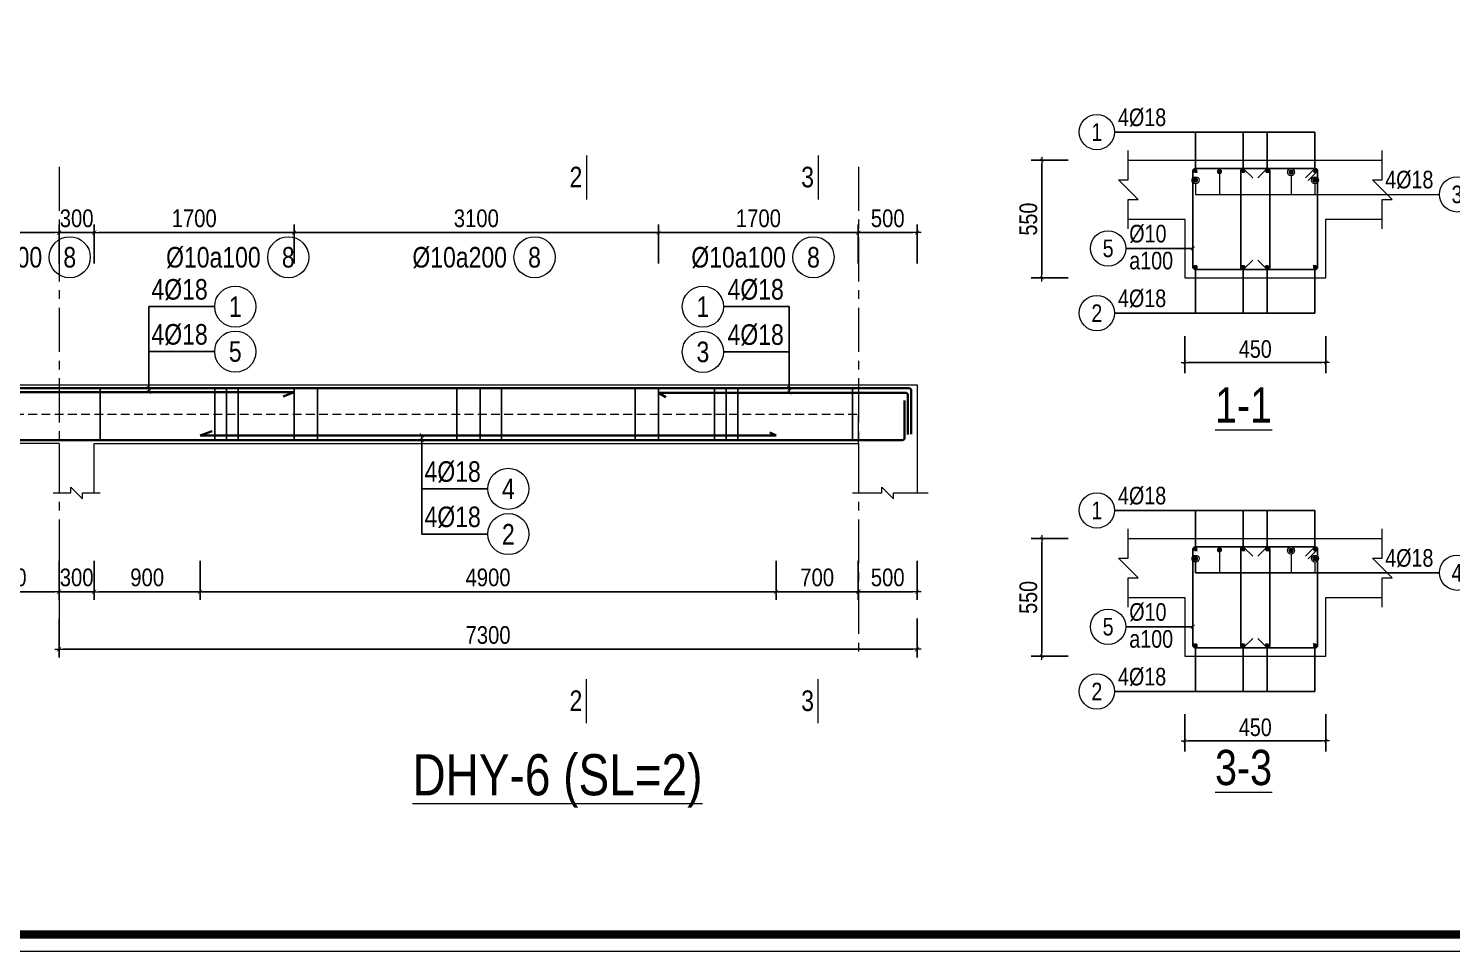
# Model space of a CAD drawing. Header units: millimetres. Extents: x 397144 to 10081729, y 99180 to 1327802.
# Drawn here: x 4971663 to 4983770, y 680550 to 688403 of the extents above; entities that cross this region are included whole.
import ezdxf
from ezdxf.enums import TextEntityAlignment as Align

# ---------------------------------------------------------------- set-up
doc = ezdxf.new("R2010")
doc.units = ezdxf.units.MM
doc.header["$PDSIZE"] = -10
doc.linetypes.add('CENTER', pattern=[2, 1.25, -0.25, 0.25, -0.25])
doc.linetypes.add('HIDDEN', pattern=[0.375, 0.25, -0.125])
doc.layers.get('0').update_dxf_attribs({"linetype": 'CONTINUOUS'})
doc.layers.get('Defpoints').update_dxf_attribs({"color": 12, "linetype": 'CONTINUOUS'})
for name, color, linetype, lineweight in [('kata_dim', 8, 'CONTINUOUS', 13), ('kata_grid', 8, 'CENTER', 13), ('kata_net khuat', 9, 'HIDDEN', 5), ('kata_net manh', 8, 'CONTINUOUS', 5), ('kata_net thay', 4, 'CONTINUOUS', 20), ('kata_text', 7, 'CONTINUOUS', 20), ('kata_thep chu', 1, 'CONTINUOUS', 35), ('kata_thep dai', 220, 'CONTINUOUS', 25)]:
    doc.layers.add(name, color=color, linetype=linetype, lineweight=lineweight)
doc.layers.add('KTH', color=7, linetype='CONTINUOUS', lineweight=5, true_color=0x004d99)
doc.styles.add('kata_text', font='arial.ttf', dxfattribs={"width": 0.8})
doc.styles.add('Star-HelCon', font='VHELVCN_0.TTF')
doc.dimstyles.new('kata_dim_30', dxfattribs={"dimscale": 60, "dimtxt": 2.5, "dimasz": 0.5, "dimexe": 1.5, "dimexo": 2.5, "dimtad": 1, "dimdec": 0, "dimlfac": 0.5, "dimzin": 0, "dimdsep": 46, "dimtxsty": 'kata_text', "dimblk": 'kata_block_ArchTick', "dimcen": 0.09, "dimdle": 1.2, "dimclrd": 8, "dimclre": 8, "dimclrt": 3, "dimadec": 0, "dimazin": 0, "dimtfac": 1, "dimtdec": 0, "dimtix": 1, "dimtofl": 0, "dimtmove": 0, "dimatfit": 3, "dimfxl": 3.75, "dimfxlon": 1, "dimtolj": 1, "dimtzin": 0, "dimarcsym": 0})
doc.dimstyles.new('kata_dim_70', dxfattribs={"dimscale": 70, "dimtxt": 2.15, "dimasz": 0.5, "dimexe": 1, "dimexo": 2, "dimtad": 1, "dimdec": 0, "dimrnd": 5, "dimzin": 0, "dimdsep": 46, "dimtxsty": 'Star-HelCon', "dimblk": 'kata_block_ArchTick', "dimcen": 0.09, "dimdle": 1.2, "dimclrd": 8, "dimclre": 8, "dimclrt": 3, "dimadec": 0, "dimazin": 0, "dimtfac": 1, "dimtdec": 0, "dimtix": 1, "dimtmove": 2, "dimatfit": 3, "dimfxl": 3.75, "dimfxlon": 1, "dimtolj": 1, "dimtzin": 0, "dimarcsym": 0})

# ---------------------------------------------------------------- blocks, each defined once
blk = doc.blocks.new('CHG_XX_Khung ten')
blk.add_lwpolyline([(15, 579), (826, 579), (826, 15), (15, 15)], close=True)
at = {"color": 4, "linetype": 'Continuous', "const_width": 1}
blk.add_lwpolyline([(17, 577), (824, 577), (824, 17), (17, 17)], close=True, dxfattribs=at)
blk = doc.blocks.new('kata_block_TD')
at = {"color": 6, "linetype": 'ByBlock', "lineweight": -2, "style": 'kata_text', "width": 0.8}
blk.add_attdef('SECTDET2', text='', height=5, dxfattribs=at).set_placement((0, 7.97), align=Align.CENTER)
at = {"color": 0, "linetype": 'ByBlock', "lineweight": -2, "style": 'kata_text', "width": 0.8}
blk.add_attdef('SECTDET1', text='', height=5, dxfattribs=at).set_placement((0, 1.47), align=Align.CENTER)
at = {"color": 3, "lineweight": 25, "style": 'kata_text', "width": 0.8}
blk.add_attdef('SSCALE', text='', height=2.5, dxfattribs=at).set_placement((0, -4), align=Align.CENTER)
blk = doc.blocks.new('kata_block_ArchTick')
at = {"color": 8}
blk.add_line((1, 0), (-1, 0), dxfattribs=at)
at = {"color": 8, "const_width": 0.15}
blk.add_lwpolyline([(-0.5, -0.5), (0.5, 0.5)], dxfattribs=at)
blk = doc.blocks.new('*D214')
at = {"layer": 'Defpoints', "color": 0, "transparency": 16777216}
for p in [(4972223, 686666), (4971923, 685371), (4972223, 685371)]:
    blk.add_point(p, dxfattribs=at)
at = {"layer": 'kata_dim', "color": 8, "lineweight": -2, "transparency": 16777216}
for p, q in [((4971923, 686404), (4971923, 686736)), ((4972223, 686404), (4972223, 686736)), ((4971888, 686666), (4971853, 686666)), ((4971923, 686666), (4972223, 686666)), ((4972258, 686666), (4972293, 686666))]:
    blk.add_line(p, q, dxfattribs=at)
at = {"layer": 'kata_dim', "color": 8, "lineweight": -2, "transparency": 16777216, "xscale": 35, "yscale": 35, "zscale": 35}
blk.add_blockref('kata_block_ArchTick', (4971923, 686666), dxfattribs=at)
at = {"layer": 'kata_dim', "color": 8, "lineweight": -2, "transparency": 16777216, "xscale": 35, "yscale": 35, "zscale": 35, "rotation": 180}
blk.add_blockref('kata_block_ArchTick', (4972223, 686666), dxfattribs=at)
at = {"layer": 'kata_dim', "color": 3, "transparency": 16777216, "insert": (4972073, 686787), "char_height": 150.5, "attachment_point": 5, "style": 'Star-HelCon'}
blk.add_mtext('\\A1;300', dxfattribs=at)
blk = doc.blocks.new('*D215')
at = {"layer": 'Defpoints', "color": 0, "transparency": 16777216}
for p in [(4973923, 686666), (4972223, 685371), (4973923, 685371)]:
    blk.add_point(p, dxfattribs=at)
at = {"layer": 'kata_dim', "color": 8, "lineweight": -2, "transparency": 16777216}
for p, q in [((4972223, 686404), (4972223, 686736)), ((4973923, 686404), (4973923, 686736)), ((4972258, 686666), (4973888, 686666))]:
    blk.add_line(p, q, dxfattribs=at)
at = {"layer": 'kata_dim', "color": 8, "lineweight": -2, "transparency": 16777216, "xscale": 35, "yscale": 35, "zscale": 35, "rotation": 180}
blk.add_blockref('kata_block_ArchTick', (4972223, 686666), dxfattribs=at)
at = {"layer": 'kata_dim', "color": 8, "lineweight": -2, "transparency": 16777216, "xscale": 35, "yscale": 35, "zscale": 35}
blk.add_blockref('kata_block_ArchTick', (4973923, 686666), dxfattribs=at)
at = {"layer": 'kata_dim', "color": 3, "transparency": 16777216, "insert": (4973073, 686787), "char_height": 150.5, "attachment_point": 5, "style": 'Star-HelCon'}
blk.add_mtext('\\A1;1700', dxfattribs=at)
blk = doc.blocks.new('*D216')
at = {"layer": 'Defpoints', "color": 0, "transparency": 16777216}
for p in [(4977023, 686666), (4973923, 685371), (4977023, 685371)]:
    blk.add_point(p, dxfattribs=at)
at = {"layer": 'kata_dim', "color": 8, "lineweight": -2, "transparency": 16777216}
for p, q in [((4973923, 686404), (4973923, 686736)), ((4977023, 686404), (4977023, 686736)), ((4973958, 686666), (4976988, 686666))]:
    blk.add_line(p, q, dxfattribs=at)
at = {"layer": 'kata_dim', "color": 8, "lineweight": -2, "transparency": 16777216, "xscale": 35, "yscale": 35, "zscale": 35, "rotation": 180}
blk.add_blockref('kata_block_ArchTick', (4973923, 686666), dxfattribs=at)
at = {"layer": 'kata_dim', "color": 8, "lineweight": -2, "transparency": 16777216, "xscale": 35, "yscale": 35, "zscale": 35}
blk.add_blockref('kata_block_ArchTick', (4977023, 686666), dxfattribs=at)
at = {"layer": 'kata_dim', "color": 3, "transparency": 16777216, "insert": (4975473, 686787), "char_height": 150.5, "attachment_point": 5, "style": 'Star-HelCon'}
blk.add_mtext('\\A1;3100', dxfattribs=at)
blk = doc.blocks.new('*D217')
at = {"layer": 'Defpoints', "color": 0, "transparency": 16777216}
for p in [(4978723, 686666), (4977023, 685371), (4978723, 685371)]:
    blk.add_point(p, dxfattribs=at)
at = {"layer": 'kata_dim', "color": 8, "lineweight": -2, "transparency": 16777216}
for p, q in [((4977023, 686404), (4977023, 686736)), ((4978723, 686404), (4978723, 686736)), ((4977058, 686666), (4978688, 686666))]:
    blk.add_line(p, q, dxfattribs=at)
at = {"layer": 'kata_dim', "color": 8, "lineweight": -2, "transparency": 16777216, "xscale": 35, "yscale": 35, "zscale": 35, "rotation": 180}
blk.add_blockref('kata_block_ArchTick', (4977023, 686666), dxfattribs=at)
at = {"layer": 'kata_dim', "color": 8, "lineweight": -2, "transparency": 16777216, "xscale": 35, "yscale": 35, "zscale": 35}
blk.add_blockref('kata_block_ArchTick', (4978723, 686666), dxfattribs=at)
at = {"layer": 'kata_dim', "color": 3, "transparency": 16777216, "insert": (4977873, 686787), "char_height": 150.5, "attachment_point": 5, "style": 'Star-HelCon'}
blk.add_mtext('\\A1;1700', dxfattribs=at)
blk = doc.blocks.new('*D219')
at = {"layer": 'Defpoints', "color": 0, "transparency": 16777216}
for p in [(4971923, 684451), (4979223, 683874), (4979223, 683121)]:
    blk.add_point(p, dxfattribs=at)
at = {"layer": 'kata_dim', "color": 8, "lineweight": -2, "transparency": 16777216}
for p, q in [((4971923, 683384), (4971923, 683051)), ((4979223, 683384), (4979223, 683051)), ((4971958, 683121), (4979188, 683121))]:
    blk.add_line(p, q, dxfattribs=at)
at = {"layer": 'kata_dim', "color": 8, "lineweight": -2, "transparency": 16777216, "xscale": 35, "yscale": 35, "zscale": 35, "rotation": 180}
blk.add_blockref('kata_block_ArchTick', (4971923, 683121), dxfattribs=at)
at = {"layer": 'kata_dim', "color": 8, "lineweight": -2, "transparency": 16777216, "xscale": 35, "yscale": 35, "zscale": 35}
blk.add_blockref('kata_block_ArchTick', (4979223, 683121), dxfattribs=at)
at = {"layer": 'kata_dim', "color": 3, "transparency": 16777216, "insert": (4975573, 683242), "char_height": 150.5, "attachment_point": 5, "style": 'Star-HelCon'}
blk.add_mtext('\\A1;7300', dxfattribs=at)
blk = doc.blocks.new('*D220')
at = {"layer": 'Defpoints', "color": 0, "transparency": 16777216}
for p in [(4971923, 684871), (4972223, 684871), (4972223, 683611)]:
    blk.add_point(p, dxfattribs=at)
at = {"layer": 'kata_dim', "color": 8, "lineweight": -2, "transparency": 16777216}
for p, q in [((4971923, 683874), (4971923, 683541)), ((4972223, 683874), (4972223, 683541)), ((4971888, 683611), (4971853, 683611)), ((4971923, 683611), (4972223, 683611)), ((4972258, 683611), (4972293, 683611))]:
    blk.add_line(p, q, dxfattribs=at)
at = {"layer": 'kata_dim', "color": 8, "lineweight": -2, "transparency": 16777216, "xscale": 35, "yscale": 35, "zscale": 35}
blk.add_blockref('kata_block_ArchTick', (4971923, 683611), dxfattribs=at)
at = {"layer": 'kata_dim', "color": 8, "lineweight": -2, "transparency": 16777216, "xscale": 35, "yscale": 35, "zscale": 35, "rotation": 180}
blk.add_blockref('kata_block_ArchTick', (4972223, 683611), dxfattribs=at)
at = {"layer": 'kata_dim', "color": 3, "transparency": 16777216, "insert": (4972073, 683732), "char_height": 150.5, "attachment_point": 5, "style": 'Star-HelCon'}
blk.add_mtext('\\A1;300', dxfattribs=at)
blk = doc.blocks.new('*D221')
at = {"layer": 'Defpoints', "color": 0, "transparency": 16777216}
for p in [(4972223, 684871), (4973123, 684871), (4972223, 683611)]:
    blk.add_point(p, dxfattribs=at)
at = {"layer": 'kata_dim', "color": 8, "lineweight": -2, "transparency": 16777216}
for p, q in [((4972223, 683874), (4972223, 683541)), ((4973123, 683874), (4973123, 683541)), ((4973088, 683611), (4972258, 683611))]:
    blk.add_line(p, q, dxfattribs=at)
at = {"layer": 'kata_dim', "color": 8, "lineweight": -2, "transparency": 16777216, "xscale": 35, "yscale": 35, "zscale": 35, "rotation": 180}
blk.add_blockref('kata_block_ArchTick', (4972223, 683611), dxfattribs=at)
at = {"layer": 'kata_dim', "color": 8, "lineweight": -2, "transparency": 16777216, "xscale": 35, "yscale": 35, "zscale": 35}
blk.add_blockref('kata_block_ArchTick', (4973123, 683611), dxfattribs=at)
at = {"layer": 'kata_dim', "color": 3, "transparency": 16777216, "insert": (4972673, 683732), "char_height": 150.5, "attachment_point": 5, "style": 'Star-HelCon'}
blk.add_mtext('\\A1;900', dxfattribs=at)
blk = doc.blocks.new('*D222')
at = {"layer": 'Defpoints', "color": 0, "transparency": 16777216}
for p in [(4973123, 684871), (4978023, 683874), (4978023, 683611)]:
    blk.add_point(p, dxfattribs=at)
at = {"layer": 'kata_dim', "color": 8, "lineweight": -2, "transparency": 16777216}
for p, q in [((4973123, 683874), (4973123, 683541)), ((4978023, 683734), (4978023, 683541)), ((4973158, 683611), (4977988, 683611))]:
    blk.add_line(p, q, dxfattribs=at)
at = {"layer": 'kata_dim', "color": 8, "lineweight": -2, "transparency": 16777216, "xscale": 35, "yscale": 35, "zscale": 35, "rotation": 180}
blk.add_blockref('kata_block_ArchTick', (4973123, 683611), dxfattribs=at)
at = {"layer": 'kata_dim', "color": 8, "lineweight": -2, "transparency": 16777216, "xscale": 35, "yscale": 35, "zscale": 35}
blk.add_blockref('kata_block_ArchTick', (4978023, 683611), dxfattribs=at)
at = {"layer": 'kata_dim', "color": 3, "transparency": 16777216, "insert": (4975573, 683732), "char_height": 150.5, "attachment_point": 5, "style": 'Star-HelCon'}
blk.add_mtext('\\A1;4900', dxfattribs=at)
blk = doc.blocks.new('*D223')
at = {"layer": 'Defpoints', "color": 0, "transparency": 16777216}
for p in [(4978723, 684871), (4979223, 684451), (4979223, 683611)]:
    blk.add_point(p, dxfattribs=at)
at = {"layer": 'kata_dim', "color": 8, "lineweight": -2, "transparency": 16777216}
for p, q in [((4978723, 683874), (4978723, 683541)), ((4979223, 683874), (4979223, 683541)), ((4978758, 683611), (4979188, 683611))]:
    blk.add_line(p, q, dxfattribs=at)
at = {"layer": 'kata_dim', "color": 8, "lineweight": -2, "transparency": 16777216, "xscale": 35, "yscale": 35, "zscale": 35, "rotation": 180}
blk.add_blockref('kata_block_ArchTick', (4978723, 683611), dxfattribs=at)
at = {"layer": 'kata_dim', "color": 8, "lineweight": -2, "transparency": 16777216, "xscale": 35, "yscale": 35, "zscale": 35}
blk.add_blockref('kata_block_ArchTick', (4979223, 683611), dxfattribs=at)
at = {"layer": 'kata_dim', "color": 3, "transparency": 16777216, "insert": (4978973, 683732), "char_height": 150.5, "attachment_point": 5, "style": 'Star-HelCon'}
blk.add_mtext('\\A1;500', dxfattribs=at)
blk = doc.blocks.new('*U11')
blk.add_circle((2.5, 0), 2.5)
at = {"layer": 'kata_text', "color": 3, "style": 'kata_text', "width": 0.8}
blk.add_attdef('DK2', text='', height=2.5, dxfattribs=at).set_placement((-0.85, 0.85), align=Align.RIGHT)
at = {"layer": 'kata_text', "color": 7, "style": 'kata_text', "width": 0.8}
blk.add_attdef('SH3', text='', height=2.5, dxfattribs=at).set_placement((2.5, 0), align=Align.MIDDLE)
blk = doc.blocks.new('*U14')
blk.add_circle((2.5, 0), 2.5)
at = {"layer": 'kata_text', "color": 3, "style": 'kata_text', "width": 0.8}
blk.add_attdef('DKKC2', text='', height=2.5, dxfattribs=at).set_placement((-0.85, -1.25), align=Align.RIGHT)
at = {"layer": 'kata_text', "color": 7, "style": 'kata_text', "width": 0.8}
blk.add_attdef('SH3', text='', height=2.5, dxfattribs=at).set_placement((2.5, 0), align=Align.MIDDLE)
blk = doc.blocks.new('kata_block_SECBAL')
at = {"color": 0, "linetype": 'ByBlock', "lineweight": -2}
blk.add_line((0, 4.36), (0, -1), dxfattribs=at)
at = {"color": 0, "linetype": 'ByBlock', "lineweight": -2, "style": 'kata_text', "width": 0.8}
blk.add_attdef('DETAIL', text='', height=2.5, dxfattribs=at).set_placement((-0.5, 1.75), align=Align.MIDDLE_RIGHT)
blk = doc.blocks.new('*U15')
at = {"color": 0, "linetype": 'ByBlock', "lineweight": -2}
blk.add_line((0, -1), (0, 4.36), dxfattribs=at)
at = {"color": 0, "linetype": 'ByBlock', "lineweight": -2, "style": 'kata_text', "width": 0.8}
blk.add_attdef('DETAIL', text='', height=2.5, dxfattribs=at).set_placement((-0.5, 1.75), align=Align.MIDDLE_RIGHT)
blk = doc.blocks.new('*U12')
blk.add_circle((-2.5, 0), 2.5)
at = {"layer": 'kata_text', "color": 3, "style": 'kata_text', "width": 0.8}
blk.add_attdef('DK1', (0.5, 0.85), '', height=2.5, dxfattribs=at)
at = {"layer": 'kata_text', "color": 7, "style": 'kata_text', "width": 0.8}
blk.add_attdef('SH2', text='', height=2.5, dxfattribs=at).set_placement((-2.5, 0), align=Align.MIDDLE)
blk = doc.blocks.new('*D224')
at = {"layer": 'Defpoints', "color": 0, "transparency": 16777216}
for p in [(4978023, 684871), (4978723, 684871), (4978023, 683611)]:
    blk.add_point(p, dxfattribs=at)
at = {"layer": 'kata_dim', "color": 8, "lineweight": -2, "transparency": 16777216}
for p, q in [((4978023, 683874), (4978023, 683541)), ((4978723, 683874), (4978723, 683541)), ((4978688, 683611), (4978058, 683611))]:
    blk.add_line(p, q, dxfattribs=at)
at = {"layer": 'kata_dim', "color": 8, "lineweight": -2, "transparency": 16777216, "xscale": 35, "yscale": 35, "zscale": 35, "rotation": 180}
blk.add_blockref('kata_block_ArchTick', (4978023, 683611), dxfattribs=at)
at = {"layer": 'kata_dim', "color": 8, "lineweight": -2, "transparency": 16777216, "xscale": 35, "yscale": 35, "zscale": 35}
blk.add_blockref('kata_block_ArchTick', (4978723, 683611), dxfattribs=at)
at = {"layer": 'kata_dim', "color": 3, "transparency": 16777216, "insert": (4978373, 683732), "char_height": 150.5, "attachment_point": 5, "style": 'Star-HelCon'}
blk.add_mtext('\\A1;700', dxfattribs=at)
blk = doc.blocks.new('*D225')
at = {"layer": 'Defpoints', "color": 0, "transparency": 16777216}
for p in [(4979223, 686666), (4978723, 686404), (4979223, 685791)]:
    blk.add_point(p, dxfattribs=at)
at = {"layer": 'KTH', "color": 8, "lineweight": -2, "transparency": 16777216}
for p, q in [((4978723, 686544), (4978723, 686736)), ((4979223, 686404), (4979223, 686736)), ((4978758, 686666), (4979188, 686666))]:
    blk.add_line(p, q, dxfattribs=at)
at = {"layer": 'KTH', "color": 8, "lineweight": -2, "transparency": 16777216, "xscale": 35, "yscale": 35, "zscale": 35, "rotation": 180}
blk.add_blockref('kata_block_ArchTick', (4978723, 686666), dxfattribs=at)
at = {"layer": 'KTH', "color": 8, "lineweight": -2, "transparency": 16777216, "xscale": 35, "yscale": 35, "zscale": 35}
blk.add_blockref('kata_block_ArchTick', (4979223, 686666), dxfattribs=at)
at = {"layer": 'KTH', "color": 3, "transparency": 16777216, "insert": (4978973, 686787), "char_height": 150.5, "attachment_point": 5, "style": 'Star-HelCon'}
blk.add_mtext('\\A1;500', dxfattribs=at)
blk = doc.blocks.new('*D226')
at = {"layer": 'Defpoints', "color": 0, "ltscale": 0.8, "transparency": 16777216}
for p in [(4970986, 686666), (4971923, 685371), (4970986, 685121)]:
    blk.add_point(p, dxfattribs=at)
at = {"layer": 'kata_net thay', "color": 8, "lineweight": -2, "ltscale": 0.8, "transparency": 16777216}
for p, q in [((4970986, 686404), (4970986, 686736)), ((4971923, 686404), (4971923, 686736)), ((4971888, 686666), (4971021, 686666))]:
    blk.add_line(p, q, dxfattribs=at)
at = {"layer": 'kata_net thay', "color": 8, "lineweight": -2, "ltscale": 0.8, "transparency": 16777216, "xscale": 35, "yscale": 35, "zscale": 35, "rotation": 180}
blk.add_blockref('kata_block_ArchTick', (4970986, 686666), dxfattribs=at)
at = {"layer": 'kata_net thay', "color": 8, "lineweight": -2, "ltscale": 0.8, "transparency": 16777216, "xscale": 35, "yscale": 35, "zscale": 35}
blk.add_blockref('kata_block_ArchTick', (4971923, 686666), dxfattribs=at)
at = {"layer": 'kata_net thay', "color": 3, "ltscale": 0.8, "transparency": 16777216, "insert": (4971455, 686785), "char_height": 150.5, "attachment_point": 5, "style": 'Star-HelCon'}
blk.add_mtext('\\A1;-', dxfattribs=at)
blk = doc.blocks.new('*D228')
at = {"layer": 'Defpoints', "color": 0, "ltscale": 0.8, "transparency": 16777216}
for p in [(4970986, 684871), (4971923, 684871), (4970986, 683611)]:
    blk.add_point(p, dxfattribs=at)
at = {"layer": 'kata_net thay', "color": 8, "lineweight": -2, "ltscale": 0.8, "transparency": 16777216}
for p, q in [((4970986, 683874), (4970986, 683541)), ((4971923, 683874), (4971923, 683541)), ((4971888, 683611), (4971021, 683611))]:
    blk.add_line(p, q, dxfattribs=at)
at = {"layer": 'kata_net thay', "color": 8, "lineweight": -2, "ltscale": 0.8, "transparency": 16777216, "xscale": 35, "yscale": 35, "zscale": 35, "rotation": 180}
blk.add_blockref('kata_block_ArchTick', (4970986, 683611), dxfattribs=at)
at = {"layer": 'kata_net thay', "color": 8, "lineweight": -2, "ltscale": 0.8, "transparency": 16777216, "xscale": 35, "yscale": 35, "zscale": 35}
blk.add_blockref('kata_block_ArchTick', (4971923, 683611), dxfattribs=at)
at = {"layer": 'kata_net thay', "color": 3, "ltscale": 0.8, "transparency": 16777216, "insert": (4971455, 683732), "char_height": 150.5, "attachment_point": 5, "style": 'Star-HelCon'}
blk.add_mtext('\\A1;1440', dxfattribs=at)
blk = doc.blocks.new('*D230')
at = {"layer": 'Defpoints', "color": 0, "transparency": 16777216}
for p in [(4981500, 686281), (4982700, 686281), (4982700, 685561)]:
    blk.add_point(p, dxfattribs=at)
at = {"layer": 'kata_dim', "color": 8, "lineweight": -2, "transparency": 16777216}
for p, q in [((4981500, 685786), (4981500, 685471)), ((4982700, 685786), (4982700, 685471)), ((4981530, 685561), (4982670, 685561))]:
    blk.add_line(p, q, dxfattribs=at)
at = {"layer": 'kata_dim', "color": 8, "lineweight": -2, "transparency": 16777216, "xscale": 30, "yscale": 30, "zscale": 30, "rotation": 180}
blk.add_blockref('kata_block_ArchTick', (4981500, 685561), dxfattribs=at)
at = {"layer": 'kata_dim', "color": 8, "lineweight": -2, "transparency": 16777216, "xscale": 30, "yscale": 30, "zscale": 30}
blk.add_blockref('kata_block_ArchTick', (4982700, 685561), dxfattribs=at)
at = {"layer": 'kata_dim', "color": 3, "transparency": 16777216, "insert": (4982100, 685675), "char_height": 150, "attachment_point": 5, "style": 'kata_text'}
blk.add_mtext('\\A1;450', dxfattribs=at)
blk = doc.blocks.new('*D231')
at = {"layer": 'Defpoints', "color": 0, "transparency": 16777216}
for p in [(4980284, 687281), (4981500, 687281), (4981500, 686281)]:
    blk.add_point(p, dxfattribs=at)
at = {"layer": 'kata_dim', "color": 8, "lineweight": -2, "transparency": 16777216}
for p, q in [((4980509, 687281), (4980194, 687281)), ((4980284, 686311), (4980284, 687251)), ((4980509, 686281), (4980194, 686281))]:
    blk.add_line(p, q, dxfattribs=at)
at = {"layer": 'kata_dim', "color": 8, "lineweight": -2, "transparency": 16777216, "xscale": 30, "yscale": 30, "zscale": 30}
for p, rotation in [((4980284, 687281), 90), ((4980284, 686281), 270)]:
    blk.add_blockref('kata_block_ArchTick', p, dxfattribs=dict(at, rotation=rotation))
at = {"layer": 'kata_dim', "color": 3, "transparency": 16777216, "insert": (4980170, 686781), "char_height": 150, "attachment_point": 5, "rotation": 90, "style": 'kata_text'}
blk.add_mtext('\\A1;550', dxfattribs=at)
blk = doc.blocks.new('kata_block_THEP')
at = {"layer": 'kata_thep chu', "color": 0}
for p, q in [((-0.5, 0), (0.5, 0)), ((-0.35, 0.35), (0.35, -0.35)), ((0.35, 0.35), (-0.35, -0.35)), ((0, 0.5), (0, -0.5))]:
    blk.add_line(p, q, dxfattribs=at)
at = {"layer": 'kata_thep chu', "color": 0, "const_width": 0.0833}
blk.add_lwpolyline([(-0.5, 0, 1), (0.5, 0, 1), (-0.5, 0, 1)], format="xyb", dxfattribs=at)
blk = doc.blocks.new('*U13')
blk.add_circle((-2.5, 0), 2.5)
at = {"layer": 'kata_text', "color": 3, "style": 'kata_text', "width": 0.8}
for tag, p in [('DK1', (0.5, 0.85)), ('KC1', (0.5, -2.97))]:
    blk.add_attdef(tag, p, '', height=2.5, dxfattribs=at)
at = {"layer": 'kata_text', "color": 7, "style": 'kata_text', "width": 0.8}
blk.add_attdef('SH2', text='', height=2.5, dxfattribs=at).set_placement((-2.5, 0), align=Align.MIDDLE)
blk = doc.blocks.new('*D232')
at = {"layer": 'Defpoints', "color": 0, "transparency": 16777216}
for p in [(4981500, 683063), (4982700, 683063), (4982700, 682343)]:
    blk.add_point(p, dxfattribs=at)
at = {"layer": 'kata_dim', "color": 8, "lineweight": -2, "transparency": 16777216}
for p, q in [((4981500, 682568), (4981500, 682253)), ((4982700, 682568), (4982700, 682253)), ((4981530, 682343), (4982670, 682343))]:
    blk.add_line(p, q, dxfattribs=at)
at = {"layer": 'kata_dim', "color": 8, "lineweight": -2, "transparency": 16777216, "xscale": 30, "yscale": 30, "zscale": 30, "rotation": 180}
blk.add_blockref('kata_block_ArchTick', (4981500, 682343), dxfattribs=at)
at = {"layer": 'kata_dim', "color": 8, "lineweight": -2, "transparency": 16777216, "xscale": 30, "yscale": 30, "zscale": 30}
blk.add_blockref('kata_block_ArchTick', (4982700, 682343), dxfattribs=at)
at = {"layer": 'kata_dim', "color": 3, "transparency": 16777216, "insert": (4982100, 682457), "char_height": 150, "attachment_point": 5, "style": 'kata_text'}
blk.add_mtext('\\A1;450', dxfattribs=at)
blk = doc.blocks.new('*D233')
at = {"layer": 'Defpoints', "color": 0, "transparency": 16777216}
for p in [(4980284, 684063), (4981500, 684063), (4981500, 683063)]:
    blk.add_point(p, dxfattribs=at)
at = {"layer": 'kata_dim', "color": 8, "lineweight": -2, "transparency": 16777216}
for p, q in [((4980509, 684063), (4980194, 684063)), ((4980284, 683093), (4980284, 684033)), ((4980509, 683063), (4980194, 683063))]:
    blk.add_line(p, q, dxfattribs=at)
at = {"layer": 'kata_dim', "color": 8, "lineweight": -2, "transparency": 16777216, "xscale": 30, "yscale": 30, "zscale": 30}
for p, rotation in [((4980284, 684063), 90), ((4980284, 683063), 270)]:
    blk.add_blockref('kata_block_ArchTick', p, dxfattribs=dict(at, rotation=rotation))
at = {"layer": 'kata_dim', "color": 3, "transparency": 16777216, "insert": (4980170, 683563), "char_height": 150, "attachment_point": 5, "rotation": 90, "style": 'kata_text'}
blk.add_mtext('\\A1;550', dxfattribs=at)

msp = doc.modelspace()

# ---------------------------------------------------------------- block references
at = {"layer": 'kata_net thay', "xscale": 72.589395827735, "yscale": 72.589395827735, "zscale": 72.589395827735}
msp.add_blockref('CHG_XX_Khung ten', (4967529.05019, 679461.165), dxfattribs=at)

# ---------------------------------------------------------------- next in the draw order: linework, layer by layer
at = {"layer": 'kata_dim', "ltscale": 0.8}
msp.add_line((4981591.95197, 686991.3685), (4983666.33473, 686991.3685), dxfattribs=at)
at = {"layer": 'kata_dim'}
for points in [[(4981019.95197, 686698.03517), (4981019.95197, 686948.03517), (4981103.2853, 686948.03517), (4980936.61864, 687114.70184), (4981019.95197, 687114.70184), (4981019.95197, 687364.70184)], [(4983179.95197, 686698.03517), (4983179.95197, 686948.03517), (4983263.2853, 686948.03517), (4983096.61864, 687114.70184), (4983179.95197, 687114.70184), (4983179.95197, 687364.70184)], [(4971873.14368, 684451.41417), (4972023.14368, 684451.41417), (4972023.14368, 684501.41417), (4972123.14368, 684401.41417), (4972123.14368, 684451.41417), (4972273.14368, 684451.41417)], [(4978673.14368, 684451.41417), (4978923.14368, 684451.41417), (4978923.14368, 684501.41417), (4979023.14368, 684401.41417), (4979023.14368, 684451.41417), (4979318.05431, 684451.41417)], [(4981019.95197, 683479.51662), (4981019.95197, 683729.51662), (4981103.2853, 683729.51662), (4980936.61864, 683896.18328), (4981019.95197, 683896.18328), (4981019.95197, 684146.18328)], [(4983179.95197, 683479.51662), (4983179.95197, 683729.51662), (4983263.2853, 683729.51662), (4983096.61864, 683896.18328), (4983179.95197, 683896.18328), (4983179.95197, 684146.18328)]]:
    msp.add_lwpolyline(points, dxfattribs=at)
at = {"layer": 'kata_grid', "ltscale": 300}
for p, q in [((4971923.14368, 687226.41417), (4971923.14368, 683051.41417)), ((4978723.14368, 687226.41417), (4978723.14368, 683051.41417))]:
    msp.add_line(p, q, dxfattribs=at)
at = {"layer": 'kata_net khuat', "ltscale": 300}
msp.add_line((4971923.14368, 685371.41417), (4972223.14368, 685371.41417), dxfattribs=at)
msp.add_lwpolyline([(4970736.20543, 685121.41417), (4970736.20543, 684871.41417), (4970986.20543, 684871.41417), (4970986.20543, 685121.41417), (4978723.14368, 685121.41417)], dxfattribs=at)
at = {"layer": 'kata_net manh'}
for p, q in [((4981794.95197, 687184.75186), (4981794.95197, 686991.3685)), ((4981591.95197, 687081.3685), (4981591.95197, 686991.3685)), ((4982403.95197, 687150.14236), (4982403.95197, 686991.3685)), ((4982607.95197, 687081.3685), (4982607.95197, 686991.3685)), ((4981794.95197, 683966.2333), (4981794.95197, 683772.84995)), ((4982403.95197, 683931.6238), (4982403.95197, 683772.84995)), ((4981591.95197, 683862.84995), (4981591.95197, 683772.84995)), ((4982607.95197, 683862.84995), (4982607.95197, 683772.84995))]:
    msp.add_line(p, q, dxfattribs=at)
for centre in [(4982403.95197, 687180.14236), (4981591.95197, 687111.3685), (4982607.95197, 687111.3685), (4981591.95197, 683892.84995), (4982403.95197, 683961.6238), (4982607.95197, 683892.84995)]:
    msp.add_circle(centre, 30, dxfattribs=at)
at = {"layer": 'kata_net thay'}
for p, q in [((4981019.95197, 687281.3685), (4983179.95197, 687281.3685)), ((4971923.14368, 685371.41417), (4979223.14368, 685371.41417)), ((4979223.14368, 685371.41417), (4979223.14368, 684451.41417)), ((4981019.95197, 684062.84995), (4983179.95197, 684062.84995))]:
    msp.add_line(p, q, dxfattribs=at)
for points in [[(4981019.95197, 686781.3685), (4981499.95197, 686781.3685), (4981499.95197, 686281.3685), (4982699.95197, 686281.3685), (4982699.95197, 686781.3685), (4983179.95197, 686781.3685)], [(4971923.14368, 684871.41417), (4970736.20543, 684871.41417), (4970736.20543, 685371.41417), (4971923.14368, 685371.41417)], [(4971923.14368, 684871.41417), (4971923.14368, 684871.41417), (4971923.14368, 684451.41417)], [(4972223.14368, 684451.41417), (4972223.14368, 684871.41417), (4978723.14368, 684871.41417), (4978723.14368, 684451.41417)], [(4981019.95197, 683562.84995), (4981499.95197, 683562.84995), (4981499.95197, 683062.84995), (4982699.95197, 683062.84995), (4982699.95197, 683562.84995), (4983179.95197, 683562.84995)]]:
    msp.add_lwpolyline(points, dxfattribs=at)
at = {"layer": 'kata_thep chu'}
for p, q in [((4970806.20543, 685342.41417), (4979153.14368, 685342.41417)), ((4970834.43381, 685310.14126), (4973923.14368, 685310.14126)), ((4973830.37508, 685272.47019), (4973923.14368, 685310.14126)), ((4977023.14368, 685303.41417), (4979124.9153, 685303.41417)), ((4977084.54165, 685265.74311), (4977023.14368, 685303.41417)), ((4979145.09362, 684949.53086), (4979144.9153, 685283.42485)), ((4979173.14368, 684952.1956), (4979173.14368, 685322.41417)), ((4973224.62313, 684977.57332), (4973123.14368, 684941.41417)), ((4973123.14368, 684941.41417), (4978023.14368, 684941.41417)), ((4978023.14368, 684941.41417), (4977970.69097, 684966.7393))]:
    msp.add_line(p, q, dxfattribs=at)
msp.add_lwpolyline([(4970840.71285, 685116.22238), (4970840.71285, 684920.41417, 0.4142135624), (4970860.71285, 684900.41417), (4979096.81169, 684900.41417, 0.4142135624), (4979116.81169, 684920.41417), (4979116.81169, 685237.85204)], format="xyb", dxfattribs=at)
for centre in [(4979124.9153, 685283.41417), (4979153.14368, 685322.41417)]:
    msp.add_arc(centre, 20, 0.000000027, 90, dxfattribs=at)
at = {"layer": 'kata_thep dai', "ltscale": 52.5}
for p, q in [((4972273.14368, 685346.41417), (4972273.14368, 684896.41417)), ((4973248.14368, 685346.41417), (4973248.14368, 684896.41417)), ((4973348.14368, 685346.41417), (4973348.14368, 684896.41417)), ((4973448.14368, 685346.41417), (4973448.14368, 684896.41417)), ((4973923.14368, 685346.41417), (4973923.14368, 684896.41417)), ((4974123.14368, 685346.41417), (4974123.14368, 684896.41417)), ((4975306.32112, 685346.41417), (4975306.32112, 684896.41417)), ((4975506.32112, 685346.41417), (4975506.32112, 684896.41417)), ((4975686.80051, 685346.41417), (4975686.80051, 684896.41417)), ((4976823.14368, 685346.41417), (4976823.14368, 684896.41417)), ((4977023.14368, 685346.41417), (4977023.14368, 684896.41417)), ((4977498.14368, 685346.41417), (4977498.14368, 684896.41417)), ((4977598.14368, 685346.41417), (4977598.14368, 684896.41417)), ((4977698.14368, 685346.41417), (4977698.14368, 684896.41417)), ((4978673.14368, 685346.41417), (4978673.14368, 684896.41417))]:
    msp.add_line(p, q, dxfattribs=at)
at = {"layer": 'kata_thep dai'}
for points in [[(4982527.95197, 687131.3685), (4982607.95197, 687211.3685, -0.414213562), (4982629.95197, 687189.3685), (4982629.95197, 686373.3685, -0.414213562), (4982607.95197, 686351.3685), (4981591.95197, 686351.3685, -0.414213562), (4981569.95197, 686373.3685), (4981569.95197, 687189.3685, -0.414213562), (4981591.95197, 687211.3685), (4982607.95197, 687211.3685, -0.414213562), (4982629.95197, 687189.3685), (4982549.95197, 687109.3685)], [(4982077.95197, 686431.3685), (4981997.95197, 686351.3685), (4981997.95197, 686351.3685, -0.414213562), (4981975.95197, 686373.3685), (4981975.95197, 687189.3685, -0.414213562), (4981997.95197, 687211.3685), (4981997.95197, 687211.3685), (4982077.95197, 687131.3685)], [(4982121.95197, 686431.3685), (4982201.95197, 686351.3685), (4982201.95197, 686351.3685, 0.414213562), (4982223.95197, 686373.3685), (4982223.95197, 687189.3685, 0.414213562), (4982201.95197, 687211.3685), (4982201.95197, 687211.3685), (4982121.95197, 687131.3685)], [(4982527.95197, 683912.84995), (4982607.95197, 683992.84995, -0.414213562), (4982629.95197, 683970.84995), (4982629.95197, 683154.84995, -0.414213562), (4982607.95197, 683132.84995), (4981591.95197, 683132.84995, -0.414213562), (4981569.95197, 683154.84995), (4981569.95197, 683970.84995, -0.414213562), (4981591.95197, 683992.84995), (4982607.95197, 683992.84995, -0.414213562), (4982629.95197, 683970.84995), (4982549.95197, 683890.84995)], [(4982077.95197, 683212.84995), (4981997.95197, 683132.84995), (4981997.95197, 683132.84995, -0.414213562), (4981975.95197, 683154.84995), (4981975.95197, 683970.84995, -0.414213562), (4981997.95197, 683992.84995), (4981997.95197, 683992.84995), (4982077.95197, 683912.84995)], [(4982121.95197, 683212.84995), (4982201.95197, 683132.84995), (4982201.95197, 683132.84995, 0.414213562), (4982223.95197, 683154.84995), (4982223.95197, 683970.84995, 0.414213562), (4982201.95197, 683992.84995), (4982201.95197, 683992.84995), (4982121.95197, 683912.84995)]]:
    msp.add_lwpolyline(points, format="xyb", dxfattribs=at)
at = {"layer": 'KTH'}
msp.add_line((4978723.14368, 684871.41417), (4978723.14368, 685121.41417), dxfattribs=at)

# ---------------------------------------------------------------- next in the draw order: block references
at = {"layer": 'kata_dim', "color": 2, "xscale": 70, "yscale": 70, "zscale": 70}
for name, p, values in [('kata_block_SECBAL', (4976409.86251, 687016.41417), {'DETAIL': '2'}), ('kata_block_SECBAL', (4978380.82013, 687016.41417), {'DETAIL': '3'}), ('*U15', (4976409.86251, 682561.41417), {'DETAIL': '2'}), ('*U15', (4978380.82013, 682561.41417), {'DETAIL': '3'})]:
    msp.add_blockref(name, p, dxfattribs=at).add_auto_attribs(values)
at = {"layer": 'kata_net manh'}
for name, p, xscale, yscale, zscale, values in [('*U12', (4980901.95197, 687521.3685), 60, 60, 60, {'SH2': '1', 'DK1': '4%%C18'}), ('*U11', (4983666.33473, 686991.3685), 60, 60, 60, {'SH3': '3', 'DK2': '4%%C18'}), ('*U13', (4980997.95197, 686531.3685), 60, 60, 60, {'SH2': '5', 'DK1': '%%C10', 'KC1': 'a100'}), ('*U14', (4971839.27662, 686456.41417), 70, 70, 70, {'SH3': '8', 'DKKC2': '%%C10a100'}), ('*U14', (4973698.14368, 686456.41417), 70, 70, 70, {'SH3': '8', 'DKKC2': '%%C10a100'}), ('*U14', (4975793.33475, 686456.41417), 70, 70, 70, {'SH3': '8', 'DKKC2': '%%C10a200'}), ('*U14', (4978166.39235, 686456.41417), 70, 70, 70, {'SH3': '8', 'DKKC2': '%%C10a100'}), ('*U11', (4973247.55043, 686036.41417), 70, 70, 70, {'SH3': '1', 'DK2': '4%%c18'}), ('*U12', (4977575.64368, 686036.41417), 70, 70, 70, {'SH2': '1', 'DK1': '4%%c18'}), ('*U12', (4980901.95197, 685981.3685), 60, 60, 60, {'SH2': '2', 'DK1': '4%%C18'}), ('*U11', (4973247.55043, 685653.66487), 70, 70, 70, {'SH3': '5', 'DK2': '4%%c18'}), ('*U12', (4977575.64368, 685651.41417), 70, 70, 70, {'SH2': '3', 'DK1': '4%%c18'}), ('*U11', (4975570.54642, 684486.41417), 70, 70, 70, {'SH3': '4', 'DK2': '4%%c18'}), ('*U12', (4980901.95197, 684302.84995), 60, 60, 60, {'SH2': '1', 'DK1': '4%%C18'}), ('*U11', (4975570.54642, 684101.41417), 70, 70, 70, {'SH3': '2', 'DK2': '4%%c18'}), ('*U11', (4983666.33473, 683772.84995), 60, 60, 60, {'SH3': '4', 'DK2': '4%%C18'}), ('*U13', (4980997.95197, 683312.84995), 60, 60, 60, {'SH2': '5', 'DK1': '%%C10', 'KC1': 'a100'}), ('*U12', (4980901.95197, 682762.84995), 60, 60, 60, {'SH2': '2', 'DK1': '4%%C18'})]:
    msp.add_blockref(name, p, dxfattribs=dict(at, xscale=xscale, yscale=yscale, zscale=zscale)).add_auto_attribs(values)
at = {"layer": 'kata_text'}
ref = msp.add_blockref('kata_block_TD', (4981999.95197, 684961.3685), dxfattribs=dict(at, xscale=60, yscale=60, zscale=60))
ref.add_attrib('SECTDET1', '%%u1-1', dxfattribs={"layer": '0', "color": 0, "linetype": 'ByBlock', "lineweight": -2, "height": 300, "style": 'kata_text', "width": 0.8}).set_placement((4981999.95197, 685049.60748), align=Align.CENTER)
ref = msp.add_blockref('kata_block_TD', (4976163.38341, 681776.05774), dxfattribs=dict(at, xscale=70, yscale=70, zscale=70))
ref.add_attrib('SECTDET1', '%%UDHY-6 (SL=2)', dxfattribs={"layer": '0', "color": 0, "linetype": 'ByBlock', "lineweight": -2, "height": 350, "style": 'kata_text', "width": 0.8}).set_placement((4976163.38341, 681879.0032), align=Align.CENTER)
ref = msp.add_blockref('kata_block_TD', (4981999.95197, 681877.67105), dxfattribs=dict(at, xscale=60, yscale=60, zscale=60))
ref.add_attrib('SECTDET1', '%%u3-3', dxfattribs={"layer": '0', "color": 0, "linetype": 'ByBlock', "lineweight": -2, "height": 300, "style": 'kata_text', "width": 0.8}).set_placement((4981999.95197, 681965.91002), align=Align.CENTER)
at = {"layer": 'kata_thep chu'}
for p, xscale, yscale, zscale in [((4981591.95197, 687189.3685), 28, 28, 28), ((4981794.95197, 687184.75186), 40, 40, 40), ((4981997.95197, 687189.3685), 28, 28, 28), ((4982200.95197, 687189.3685), 28, 28, 28), ((4982403.95197, 687180.14236), 40, 40, 40), ((4982607.95197, 687189.3685), 28, 28, 28), ((4981591.95197, 687111.3685), 40, 40, 40), ((4982607.95197, 687111.3685), 40, 40, 40), ((4981591.95197, 686373.3685), 32, 32, 32), ((4981997.95197, 686373.3685), 32, 32, 32), ((4982200.95197, 686373.3685), 32, 32, 32), ((4982607.95197, 686373.3685), 32, 32, 32), ((4981591.95197, 683892.84995), 40, 40, 40), ((4981591.95197, 683970.84995), 28, 28, 28), ((4981794.95197, 683966.2333), 40, 40, 40), ((4981997.95197, 683970.84995), 28, 28, 28), ((4982200.95197, 683970.84995), 28, 28, 28), ((4982403.95197, 683961.6238), 40, 40, 40), ((4982607.95197, 683892.84995), 40, 40, 40), ((4982607.95197, 683970.84995), 28, 28, 28), ((4981591.95197, 683154.84995), 32, 32, 32), ((4981997.95197, 683154.84995), 32, 32, 32), ((4982200.95197, 683154.84995), 32, 32, 32), ((4982607.95197, 683154.84995), 32, 32, 32)]:
    msp.add_blockref('kata_block_THEP', p, dxfattribs=dict(at, xscale=xscale, yscale=yscale, zscale=zscale))

# ---------------------------------------------------------------- next in the draw order: dimensions: what is measured, and where the dimension line sits
at = {"layer": 'kata_dim'}
for base, p1, p2, picture, middle in [((4980283.95197, 687281.3685), (4981499.95197, 686281.3685), (4981499.95197, 687281.3685), '*D231', (4980169.86602, 686781.3685)), ((4980283.95197, 684062.84995), (4981499.95197, 683062.84995), (4981499.95197, 684062.84995), '*D233', (4980169.86602, 683562.84995))]:
    dim = msp.add_linear_dim(base=base, p1=p1, p2=p2, angle=270, text='550', dimstyle='kata_dim_30', dxfattribs=at)
    dim.commit()
    dim.dimension.update_dxf_attribs({"geometry": picture, "text_midpoint": middle})
for base, p1, p2, picture, middle in [((4972223.14368, 686666.41417), (4971923.14368, 685371.41417), (4972223.14368, 685371.41417), '*D214', (4972073.14368, 686787.01951)), ((4973923.14368, 686666.41417), (4972223.14368, 685371.41417), (4973923.14368, 685371.41417), '*D215', (4973073.14368, 686787.01951)), ((4977023.14368, 686666.41417), (4973923.14368, 685371.41417), (4977023.14368, 685371.41417), '*D216', (4975473.14368, 686787.01951)), ((4978723.14368, 686666.41417), (4977023.14368, 685371.41417), (4978723.14368, 685371.41417), '*D217', (4977873.14368, 686787.01951)), ((4972223.14368, 683611.41417), (4971923.14368, 684871.41417), (4972223.14368, 684871.41417), '*D220', (4972073.14368, 683732.01951)), ((4972223.14368, 683611.41417), (4973123.14368, 684871.41417), (4972223.14368, 684871.41417), '*D221', (4972673.14368, 683732.01951)), ((4978023.14368, 683611.41417), (4973123.14368, 684871.41417), (4978023.14368, 683873.91417), '*D222', (4975573.14368, 683732.01951)), ((4978023.14368, 683611.41417), (4978723.14368, 684871.41417), (4978023.14368, 684871.41417), '*D224', (4978373.14368, 683732.01951)), ((4979223.14368, 683611.41417), (4978723.14368, 684871.41417), (4979223.14368, 684451.41417), '*D223', (4978973.14368, 683732.01951)), ((4979223.14368, 683121.41417), (4971923.14368, 684451.41417), (4979223.14368, 683873.91417), '*D219', (4975573.14368, 683242.01951))]:
    dim = msp.add_linear_dim(base=base, p1=p1, p2=p2, dimstyle='kata_dim_70', dxfattribs=at)
    dim.commit()
    dim.dimension.update_dxf_attribs({"geometry": picture, "text_midpoint": middle})
for base, p1, p2, picture, middle in [((4982699.95197, 685561.3685), (4981499.95197, 686281.3685), (4982699.95197, 686281.3685), '*D230', (4982099.95197, 685675.45445)), ((4982699.95197, 682342.84995), (4981499.95197, 683062.84995), (4982699.95197, 683062.84995), '*D232', (4982099.95197, 682456.9359))]:
    dim = msp.add_linear_dim(base=base, p1=p1, p2=p2, text='450', dimstyle='kata_dim_30', dxfattribs=at)
    dim.commit()
    dim.dimension.update_dxf_attribs({"geometry": picture, "text_midpoint": middle})
at = {"layer": 'kata_net thay', "ltscale": 0.8}
for base, p1, p2, text, picture, middle in [((4970986.20543, 686666.41417), (4971923.14368, 685371.41417), (4970986.20543, 685121.41417), '-', '*D226', (4971454.67455, 686785.41417)), ((4970986.20543, 683611.41417), (4971923.14368, 684871.41417), (4970986.20543, 684871.41417), '1440', '*D228', (4971454.67455, 683732.01951))]:
    dim = msp.add_linear_dim(base=base, p1=p1, p2=p2, text=text, dimstyle='kata_dim_70', dxfattribs=at)
    dim.commit()
    dim.dimension.update_dxf_attribs({"geometry": picture, "text_midpoint": middle})
at = {"layer": 'KTH'}
dim = msp.add_linear_dim(base=(4979223.14368, 686666.41417), p1=(4978723.14368, 686403.91417), p2=(4979223.14368, 685791.41417), dimstyle='kata_dim_70', dxfattribs=at)
dim.commit()
dim.dimension.update_dxf_attribs({"geometry": '*D225', "text_midpoint": (4978973.14368, 686787.01951)})

# ---------------------------------------------------------------- next in the draw order: leaders
at = {"layer": 'kata_net manh'}
for points, override in [([(4981591.95197, 687189.3685), (4981591.95197, 687521.3685), (4980901.95197, 687521.3685)], {"dimasz": 0.5, "dimldrblk": 'ArchTick'}), ([(4981997.95197, 687189.3685), (4981997.95197, 687521.3685), (4980901.95197, 687521.3685)], {"dimasz": 0.5, "dimldrblk": 'ArchTick'}), ([(4982200.95197, 687189.3685), (4982200.95197, 687521.3685), (4980901.95197, 687521.3685)], {"dimasz": 0.5, "dimldrblk": 'ArchTick'}), ([(4982607.95197, 687189.3685), (4982607.95197, 687521.3685), (4980901.95197, 687521.3685)], {"dimasz": 0.5, "dimldrblk": 'ArchTick'}), ([(4981569.95197, 686531.3685), (4980997.95197, 686531.3685)], {"dimasz": 0.5, "dimldrblk": 'ArchTick'}), ([(4981591.95197, 686373.3685), (4981591.95197, 685981.3685), (4980901.95197, 685981.3685)], {"dimasz": 0.5, "dimldrblk": 'ArchTick'}), ([(4981997.95197, 686373.3685), (4981997.95197, 685981.3685), (4980901.95197, 685981.3685)], {"dimasz": 0.5, "dimldrblk": 'ArchTick'}), ([(4982200.95197, 686373.3685), (4982200.95197, 685981.3685), (4980901.95197, 685981.3685)], {"dimasz": 0.5, "dimldrblk": 'ArchTick'}), ([(4982607.95197, 686373.3685), (4982607.95197, 685981.3685), (4980901.95197, 685981.3685)], {"dimasz": 0.5, "dimldrblk": 'ArchTick'}), ([(4972687.55043, 685342.41417), (4972687.55043, 686036.41417), (4973247.55043, 686036.41417)], {"dimldrblk": 'ArchTick'}), ([(4978135.64368, 685342.41417), (4978135.64368, 686036.41417), (4977575.64368, 686036.41417)], {"dimldrblk": 'ArchTick'}), ([(4972687.55043, 685310.14126), (4972687.55043, 685653.66487), (4973247.55043, 685653.66487)], {"dimldrblk": 'ArchTick'}), ([(4978135.64368, 685303.41417), (4978135.64368, 685651.41417), (4977575.64368, 685651.41417)], {"dimldrblk": 'ArchTick'}), ([(4975010.54642, 684941.41417), (4975010.54642, 684486.41417), (4975570.54642, 684486.41417)], {"dimldrblk": 'ArchTick'}), ([(4975010.54642, 684900.41417), (4975010.54642, 684101.41417), (4975570.54642, 684101.41417)], {"dimldrblk": 'ArchTick'}), ([(4981591.95197, 683970.84995), (4981591.95197, 684302.84995), (4980901.95197, 684302.84995)], {"dimasz": 0.5, "dimldrblk": 'ArchTick'}), ([(4981997.95197, 683970.84995), (4981997.95197, 684302.84995), (4980901.95197, 684302.84995)], {"dimasz": 0.5, "dimldrblk": 'ArchTick'}), ([(4982200.95197, 683970.84995), (4982200.95197, 684302.84995), (4980901.95197, 684302.84995)], {"dimasz": 0.5, "dimldrblk": 'ArchTick'}), ([(4982607.95197, 683970.84995), (4982607.95197, 684302.84995), (4980901.95197, 684302.84995)], {"dimasz": 0.5, "dimldrblk": 'ArchTick'}), ([(4981591.95197, 683892.84995), (4981591.95197, 683772.84995), (4983666.33473, 683772.84995)], {"dimasz": 0.5, "dimldrblk": 'ArchTick'}), ([(4981569.95197, 683312.84995), (4980997.95197, 683312.84995)], {"dimasz": 0.5, "dimldrblk": 'ArchTick'}), ([(4981591.95197, 683154.84995), (4981591.95197, 682762.84995), (4980901.95197, 682762.84995)], {"dimasz": 0.5, "dimldrblk": 'ArchTick'}), ([(4981997.95197, 683154.84995), (4981997.95197, 682762.84995), (4980901.95197, 682762.84995)], {"dimasz": 0.5, "dimldrblk": 'ArchTick'}), ([(4982200.95197, 683154.84995), (4982200.95197, 682762.84995), (4980901.95197, 682762.84995)], {"dimasz": 0.5, "dimldrblk": 'ArchTick'}), ([(4982607.95197, 683154.84995), (4982607.95197, 682762.84995), (4980901.95197, 682762.84995)], {"dimasz": 0.5, "dimldrblk": 'ArchTick'})]:
    msp.add_leader(points, dimstyle='kata_dim_70', override=override, dxfattribs=at)

doc.saveas('drawing.dxf')
